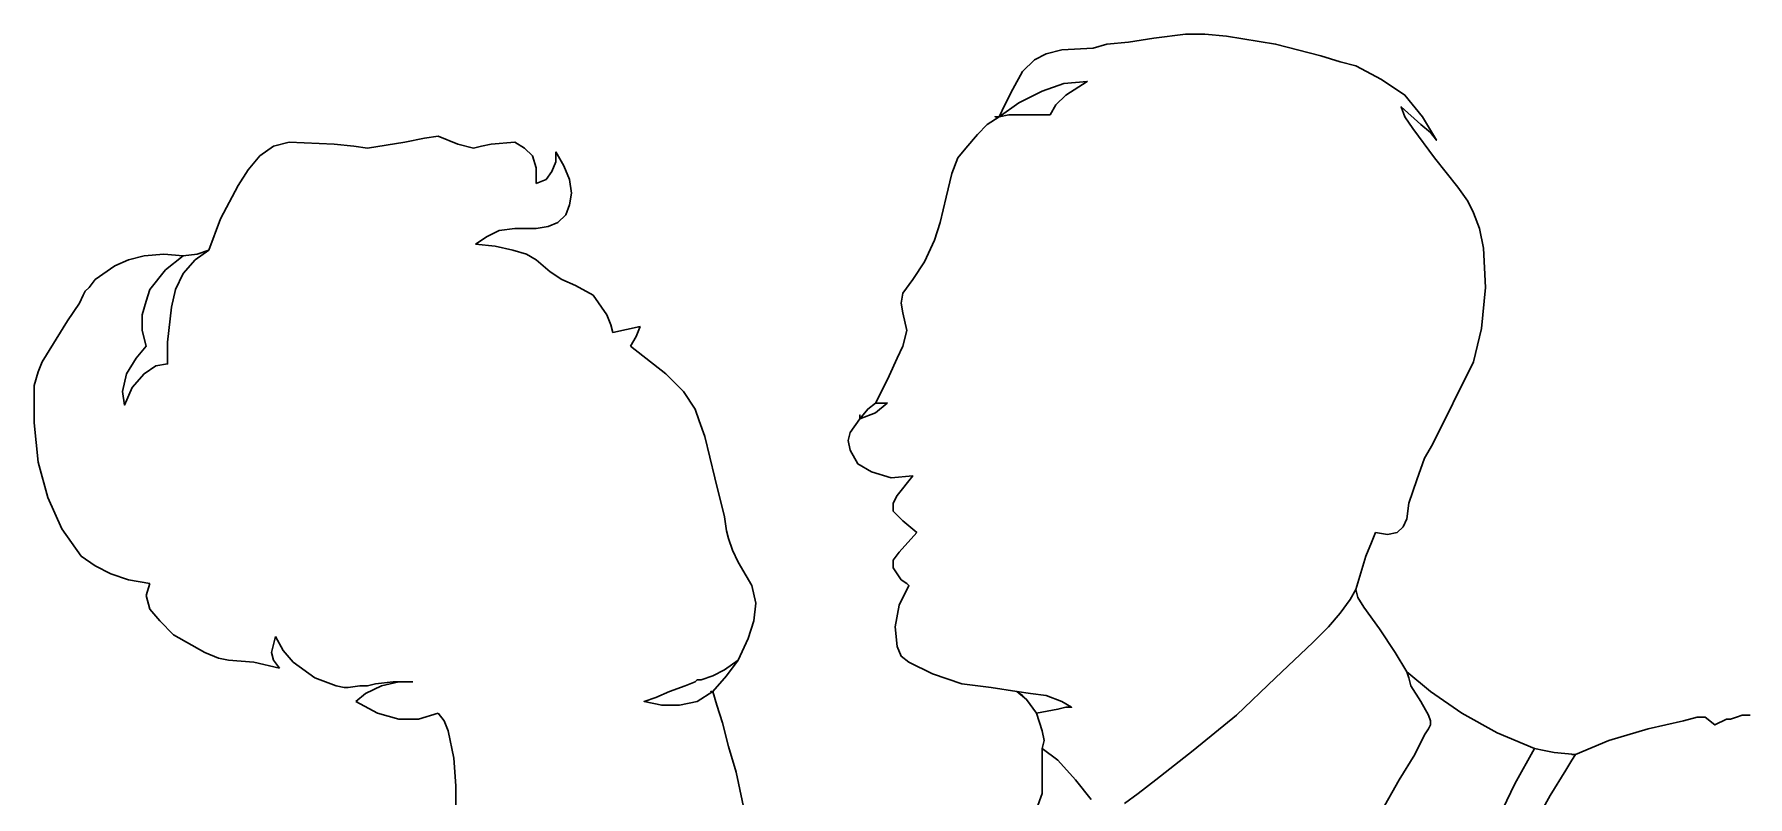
# Model space of a CAD drawing. Header units: millimetres. Extents: x -37049 to 129367, y 25385 to 90033.
# Drawn here: x 24521 to 25111, y 41824 to 42086 of the extents above; entities that cross this region are included whole.
import ezdxf

# ---------------------------------------------------------------- set-up
doc = ezdxf.new("R2010")
doc.units = ezdxf.units.MM
doc.header["$MEASUREMENT"] = 0
doc.layers.add('NNGUOI', color=2, linetype='Continuous', lineweight=30)

# ---------------------------------------------------------------- blocks, each defined once
blk = doc.blocks.new('NGUOI13')
for p, q in [((-234.96, 1470.13), (-239.32, 1467.02)), ((-229.98, 1471.38), (-234.96, 1470.13)), ((-215.67, 1470.75), (-229.98, 1471.38)), ((-209.44, 1470.13), (-215.67, 1470.75)), ((-205.08, 1469.51), (-209.44, 1470.13)), ((-193.26, 1471.38), (-205.08, 1469.51)), ((-187.03, 1472.62), (-193.26, 1471.38)), ((-182.68, 1473.24), (-187.03, 1472.62)), ((-176.45, 1470.75), (-182.68, 1473.24)), ((-171.47, 1469.51), (-176.45, 1470.75)), ((-168.98, 1470.13), (-171.47, 1469.51)), ((-165.87, 1470.75), (-168.98, 1470.13)), ((-158.4, 1471.38), (-165.87, 1470.75)), ((-155.29, 1469.51), (-158.4, 1471.38)), ((-152.8, 1467.02), (-155.29, 1469.51)), ((-239.32, 1467.02), (-243.05, 1462.66)), ((-151.56, 1463.29), (-152.8, 1467.02)), ((-151.56, 1458.31), (-151.56, 1463.29)), ((-145.33, 1465.15), (-146.58, 1462.04)), ((-142.84, 1463.91), (-145.33, 1468.27)), ((-145.33, 1468.27), (-145.33, 1465.15)), ((-140.98, 1459.55), (-142.84, 1463.91)), ((-246.16, 1457.68), (-251.76, 1447.1)), ((-243.05, 1462.66), (-246.16, 1457.68)), ((-148.44, 1459.55), (-151.56, 1458.31)), ((-146.58, 1462.04), (-148.44, 1459.55)), ((-140.35, 1455.19), (-140.98, 1459.55)), ((-140.98, 1451.46), (-140.35, 1455.19)), ((-251.76, 1447.1), (-255.5, 1437.14)), ((-144.71, 1445.86), (-142.22, 1448.35)), ((-142.22, 1448.35), (-140.98, 1451.46)), ((-170.85, 1439.01), (-167.12, 1441.5)), ((-167.12, 1441.5), (-163.38, 1443.37)), ((-163.38, 1443.37), (-158.4, 1443.99)), ((-158.4, 1443.99), (-151.56, 1443.99)), ((-151.56, 1443.99), (-147.82, 1444.61)), ((-147.82, 1444.61), (-144.71, 1445.86)), ((-269.81, 1435.9), (-276.04, 1435.28)), ((-263.59, 1435.28), (-269.81, 1435.9)), ((-259.23, 1435.9), (-263.59, 1435.28)), ((-255.5, 1437.14), (-259.23, 1435.9)), ((-164.63, 1438.39), (-170.85, 1439.01)), ((-159.03, 1437.14), (-164.63, 1438.39)), ((-154.67, 1435.9), (-159.03, 1437.14)), ((-151.56, 1434.03), (-154.67, 1435.9)), ((-285.37, 1432.17), (-291.6, 1427.81)), ((-281.02, 1434.03), (-285.37, 1432.17)), ((-276.04, 1435.28), (-281.02, 1434.03)), ((-147.2, 1430.3), (-151.56, 1434.03)), ((-293.47, 1425.32), (-294.71, 1424.07)), ((-291.6, 1427.81), (-293.47, 1425.32)), ((-143.47, 1427.81), (-147.2, 1430.3)), ((-139.11, 1425.94), (-143.47, 1427.81)), ((-133.51, 1422.83), (-139.11, 1425.94)), ((-296.58, 1420.34), (-300.31, 1414.74)), ((-295.33, 1422.83), (-296.58, 1420.34)), ((-294.71, 1424.07), (-295.33, 1422.83)), ((-129.15, 1416.61), (-133.51, 1422.83)), ((-300.31, 1414.74), (-308.4, 1401.67)), ((-127.91, 1413.49), (-129.15, 1416.61)), ((-127.28, 1411), (-127.91, 1413.49)), ((-118.57, 1412.87), (-127.28, 1411)), ((-121.68, 1406.65), (-119.81, 1409.76)), ((-119.81, 1409.76), (-118.57, 1412.87)), ((-110.48, 1397.93), (-121.68, 1406.65)), ((-309.65, 1398.56), (-310.89, 1394.2)), ((-308.4, 1401.67), (-309.65, 1398.56)), ((-104.88, 1392.33), (-110.48, 1397.93)), ((-310.89, 1394.2), (-310.89, 1382.37)), ((-101.14, 1386.73), (-104.88, 1392.33)), ((-310.89, 1382.37), (-309.65, 1369.92)), ((-99.9, 1383), (-101.14, 1386.73)), ((-98.03, 1378.02), (-99.9, 1383)), ((-94.92, 1364.95), (-98.03, 1378.02)), ((-309.65, 1369.92), (-306.54, 1358.72)), ((-91.81, 1352.5), (-94.92, 1364.95)), ((-306.54, 1358.72), (-302.18, 1348.76)), ((-302.18, 1348.76), (-295.96, 1340.05)), ((-91.18, 1348.14), (-91.81, 1352.5)), ((-90.56, 1345.65), (-91.18, 1348.14)), ((-89.32, 1341.92), (-90.56, 1345.65)), ((-295.96, 1340.05), (-291.6, 1336.94)), ((-87.45, 1338.18), (-89.32, 1341.92)), ((-84.96, 1333.82), (-87.45, 1338.18)), ((-291.6, 1336.94), (-286.62, 1334.45)), ((-286.62, 1334.45), (-281.02, 1332.58)), ((-281.02, 1332.58), (-274.17, 1331.34)), ((-83.09, 1330.71), (-84.96, 1333.82)), ((-274.17, 1331.34), (-275.42, 1327.6)), ((-275.42, 1327.6), (-274.17, 1323.24)), ((-81.85, 1325.11), (-83.09, 1330.71)), ((106.74, 1326.36), (108.61, 1329.47)), ((108.61, 1329.47), (109.23, 1326.98)), ((-274.17, 1323.24), (-271.06, 1319.51)), ((-82.47, 1319.51), (-81.85, 1325.11)), ((99.9, 1317.64), (103.63, 1322)), ((103.63, 1322), (106.74, 1326.36)), ((109.23, 1326.98), (111.1, 1323.87)), ((111.1, 1323.87), (116.08, 1317.02)), ((-271.06, 1319.51), (-266.7, 1315.15)), ((-84.34, 1313.91), (-82.47, 1319.51)), ((94.92, 1312.66), (99.9, 1317.64)), ((116.08, 1317.02), (121.06, 1309.55)), ((-266.7, 1315.15), (-256.74, 1309.55)), ((-235.58, 1309.55), (-234.34, 1314.53)), ((-234.34, 1314.53), (-231.85, 1310.17)), ((-87.45, 1307.06), (-84.34, 1313.91)), ((83.09, 1301.46), (94.92, 1312.66)), ((-256.74, 1309.55), (-252.39, 1307.68)), ((-252.39, 1307.68), (-249.28, 1307.06)), ((-249.28, 1307.06), (-241.18, 1306.44)), ((-241.18, 1306.44), (-233.09, 1304.57)), ((-234.96, 1307.06), (-235.58, 1309.55)), ((-233.09, 1304.57), (-234.96, 1307.06)), ((-231.85, 1310.17), (-228.74, 1306.44)), ((-228.74, 1306.44), (-221.89, 1301.46)), ((-91.18, 1302.08), (-87.45, 1307.06)), ((121.06, 1309.55), (124.79, 1303.33)), ((-221.89, 1301.46), (-215.04, 1298.97)), ((-202.59, 1299.59), (-196.99, 1300.21)), ((-195.13, 1300.21), (-200.73, 1298.97)), ((-196.99, 1300.21), (-190.77, 1300.21)), ((-190.77, 1300.21), (-195.13, 1300.21)), ((-95.54, 1297.1), (-91.18, 1302.08)), ((70.64, 1289.63), (83.09, 1301.46)), ((124.79, 1303.33), (125.42, 1301.46)), ((125.42, 1301.46), (126.04, 1298.97)), ((-215.04, 1298.97), (-212.55, 1298.35)), ((-212.55, 1298.35), (-211.31, 1298.35)), ((-211.31, 1298.35), (-207.57, 1298.97)), ((-205.71, 1296.48), (-208.82, 1293.99)), ((-207.57, 1298.97), (-205.08, 1298.97)), ((-200.73, 1298.97), (-205.71, 1296.48)), ((-205.08, 1298.97), (-202.59, 1299.59)), ((-94.3, 1292.75), (-95.54, 1297.1)), ((126.04, 1298.97), (129.15, 1293.99)), ((-208.82, 1293.99), (-201.97, 1290.26)), ((-201.97, 1290.26), (-195.13, 1288.39)), ((-188.9, 1288.39), (-182.68, 1290.26)), ((-182.68, 1290.26), (-180.81, 1287.77)), ((-92.43, 1287.14), (-94.3, 1292.75)), ((56.95, 1278.43), (70.64, 1289.63)), ((129.15, 1293.99), (131.64, 1289.63)), ((131.64, 1289.63), (132.26, 1287.77)), ((-195.13, 1288.39), (-188.9, 1288.39)), ((-180.81, 1287.77), (-179.57, 1284.65)), ((-179.57, 1284.65), (-177.7, 1275.94)), ((-90.56, 1279.68), (-92.43, 1287.14)), ((131.64, 1285.28), (130.39, 1283.41)), ((132.26, 1286.52), (131.64, 1285.28)), ((132.26, 1287.77), (132.26, 1286.52)), ((-88.07, 1271.58), (-90.56, 1279.68)), ((9.02, 1279.05), (14, 1275.32)), ((9.02, 1264.74), (9.02, 1279.05)), ((45.12, 1269.09), (56.95, 1278.43)), ((130.39, 1283.41), (127.28, 1277.19)), ((-177.7, 1275.94), (-177.08, 1267.23)), ((14, 1275.32), (19.61, 1269.09)), ((127.28, 1277.19), (122.3, 1269.09)), ((-177.08, 1267.23), (-177.08, 1259.76)), ((-84.34, 1253.53), (-88.07, 1271.58)), ((19.61, 1269.09), (24.59, 1262.87)), ((39.52, 1264.74), (45.12, 1269.09)), ((122.3, 1269.09), (116.7, 1259.14)), ((7.16, 1259.76), (9.02, 1264.74)), ((35.17, 1261.63), (39.52, 1264.74))]:
    blk.add_line(p, q)
for points in [[(7.16, 1290.26), (9.02, 1284.65), (9.65, 1281.54), (9.02, 1279.05), (14, 1275.32), (19.61, 1269.09), (24.59, 1262.87)], [(35.17, 1261.63), (39.52, 1264.74), (45.12, 1269.09), (56.95, 1278.43), (70.64, 1289.63), (83.09, 1301.46), (94.92, 1312.66), (99.9, 1317.64), (103.63, 1322), (106.74, 1326.36), (108.61, 1329.47), (111.72, 1340.05), (113.59, 1344.41), (114.83, 1347.52), (118.57, 1346.9), (121.68, 1347.52), (123.55, 1349.38), (124.79, 1351.87), (125.42, 1356.85), (127.91, 1364.32), (130.39, 1371.17), (132.88, 1375.53), (145.96, 1401.67), (148.44, 1412.25), (149.69, 1425.32), (149.07, 1437.77), (147.82, 1443.99), (145.96, 1448.97), (144.09, 1452.71), (140.98, 1457.06), (133.51, 1466.4), (126.66, 1475.73), (124.17, 1479.47), (122.93, 1482.58), (129.15, 1476.98), (132.26, 1474.49), (134.13, 1472), (129.77, 1479.47), (124.17, 1486.32), (116.7, 1491.29), (108.61, 1495.65), (103.63, 1496.9), (97.41, 1498.76), (83.09, 1502.5), (67.53, 1504.99), (60.68, 1505.61), (54.46, 1505.61), (44.5, 1504.37), (36.41, 1503.12), (29.56, 1502.5), (25.21, 1501.25), (15.25, 1500.63), (10.27, 1499.39), (6.54, 1497.52), (2.8, 1493.78), (-0.31, 1488.18), (-2.8, 1483.2), (-4.67, 1479.47), (1.56, 1483.83), (9.02, 1487.56), (15.87, 1490.05), (23.34, 1490.67), (16.49, 1486.32), (13.38, 1483.2), (11.51, 1480.09), (-1.56, 1480.09), (-4.67, 1479.47), (-8.4, 1476.98), (-11.51, 1473.87), (-15.25, 1469.51), (-17.74, 1466.4), (-19.61, 1461.42), (-21.47, 1453.95), (-23.34, 1445.86), (-25.21, 1440.26), (-28.32, 1433.41), (-32.05, 1427.81), (-35.17, 1423.45), (-35.79, 1420.34), (-35.17, 1417.23), (-33.92, 1411.63), (-35.17, 1406.65), (-37.03, 1402.91), (-39.52, 1397.31), (-42.01, 1392.33), (-43.88, 1388.6), (-46.37, 1386.73), (-48.86, 1383.62), (-51.97, 1379.26), (-52.59, 1376.77), (-51.97, 1373.66), (-49.48, 1369.3), (-45.12, 1366.81), (-38.9, 1364.95), (-32.05, 1365.57), (-37.03, 1359.34), (-38.28, 1356.85), (-38.28, 1354.36), (-35.17, 1351.25), (-30.81, 1347.52), (-36.41, 1341.29), (-38.28, 1338.8), (-38.28, 1336.31), (-35.79, 1332.58), (-33.92, 1331.34), (-33.3, 1330.71), (-36.41, 1324.49), (-37.66, 1317.64), (-37.03, 1311.42), (-35.79, 1308.31), (-33.3, 1306.44), (-25.83, 1302.7), (-16.49, 1299.59), (-7.16, 1298.35), (0.93, 1297.1), (2.8, 1295.86), (4.05, 1294.61), (7.16, 1290.26), (7.16, 1290.26)], [(-4.67, 1479.47), (1.56, 1483.83), (9.02, 1487.56), (15.87, 1490.05), (23.34, 1490.67), (16.49, 1486.32), (13.38, 1483.2), (11.51, 1480.09), (-1.56, 1480.09), (-4.67, 1479.47), (-5.91, 1479.47), (-4.67, 1479.47), (-4.67, 1479.47)], [(-255.5, 1437.14), (-259.23, 1435.9), (-263.59, 1435.28), (-269.19, 1430.92), (-274.17, 1424.7), (-275.42, 1420.96), (-276.66, 1416.61), (-276.66, 1411.63), (-275.42, 1406.65), (-278.53, 1402.91), (-281.64, 1397.93), (-282.89, 1392.33), (-282.26, 1387.97), (-279.77, 1393.58), (-276.04, 1397.93), (-272.3, 1400.42), (-268.57, 1401.04), (-268.57, 1407.89), (-267.33, 1419.09), (-266.08, 1424.7), (-263.59, 1429.68), (-259.86, 1434.03), (-255.5, 1437.14), (-255.5, 1437.14)], [(-48.86, 1383.62), (-46.37, 1386.73), (-43.88, 1388.6), (-40.15, 1388.6), (-43.88, 1385.48), (-48.86, 1383.62), (-48.86, 1384.86), (-48.86, 1383.62), (-48.86, 1383.62)], [(-95.54, 1297.1), (-91.18, 1302.08), (-87.45, 1307.06), (-91.81, 1303.95), (-95.54, 1302.08), (-99.27, 1300.84), (-100.52, 1300.84), (-101.14, 1300.21), (-104.25, 1298.97), (-109.23, 1297.1), (-113.59, 1295.24), (-117.32, 1293.99), (-111.72, 1292.75), (-106.12, 1292.75), (-100.52, 1293.99), (-95.54, 1297.1), (-96.16, 1297.1), (-95.54, 1297.1), (-95.54, 1297.1)], [(233.71, 1289.63), (231.23, 1289.63), (229.36, 1289.01), (227.49, 1288.39), (226.25, 1288.39), (222.51, 1286.52), (219.4, 1289.01), (216.91, 1289.01), (212.55, 1287.77), (201.35, 1285.28), (188.9, 1281.54), (178.32, 1277.19), (171.47, 1277.81), (168.36, 1278.43), (165.25, 1279.05), (153.42, 1284.03), (142.22, 1290.26), (132.26, 1297.1), (124.79, 1303.33), (125.42, 1301.46), (126.04, 1298.97), (129.15, 1293.99), (131.64, 1289.63), (132.26, 1287.77), (132.26, 1286.52), (131.64, 1285.28), (130.39, 1283.41), (127.28, 1277.19), (122.3, 1269.09), (116.7, 1259.14)], [(7.16, 1290.26), (4.05, 1294.61), (0.93, 1297.1), (5.29, 1296.48), (10.27, 1295.86), (15.25, 1293.99), (18.36, 1292.12), (16.49, 1292.12), (14, 1291.5), (7.16, 1290.26), (7.16, 1290.26)], [(178.32, 1277.19), (171.47, 1277.81), (168.36, 1278.43), (165.25, 1279.05), (159.03, 1267.85), (152.8, 1254.78), (142.84, 1226.77), (138.49, 1213.08), (135.37, 1201.25), (132.88, 1191.92), (131.64, 1188.18), (131.02, 1185.69), (136.62, 1198.76), (142.84, 1212.45), (157.16, 1240.46), (164.01, 1252.91), (170.23, 1264.11), (175.21, 1272.21), (177.08, 1275.32), (178.32, 1277.19), (177.08, 1277.19), (178.32, 1277.19), (178.32, 1277.19)]]:
    blk.add_lwpolyline(points)

msp = doc.modelspace()

# ---------------------------------------------------------------- block references
at = {"layer": 'NNGUOI', "xscale": 1.084745762709645, "yscale": 1.084745762709645, "zscale": 1.084745762711864}
msp.add_blockref('NGUOI13', (24858.3, 40452.7), dxfattribs=at)

doc.saveas('drawing.dxf')
